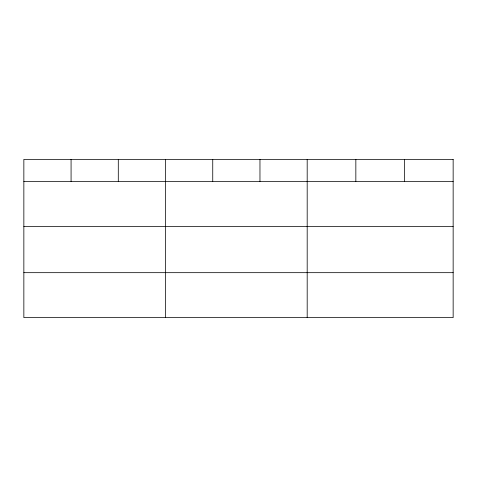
<?xml version="1.0" encoding="UTF-8"?>
<svg xmlns="http://www.w3.org/2000/svg" width="477" height="477" viewBox="0 0 477 477"><rect width="100%" height="100%" fill="white"/><g stroke="black" fill="none" stroke-linecap="round" stroke-linejoin="round"><path stroke-width="0.72" d="M23.85 181.427L453.15 181.427M23.85 226.366L453.15 226.366M23.85 272.671L453.15 272.671M404.496 159.384L404.496 181.427M355.842 159.384L355.842 181.427M307.188 159.384L307.188 317.616M259.965 159.384L259.965 181.427M212.742 159.384L212.742 181.427M165.519 159.384L165.519 317.616M118.296 159.384L118.296 181.427M71.073 159.384L71.073 181.427M453.15 159.384L23.85 159.384L23.85 317.616L453.15 317.616L453.15 159.384"/></g></svg>
